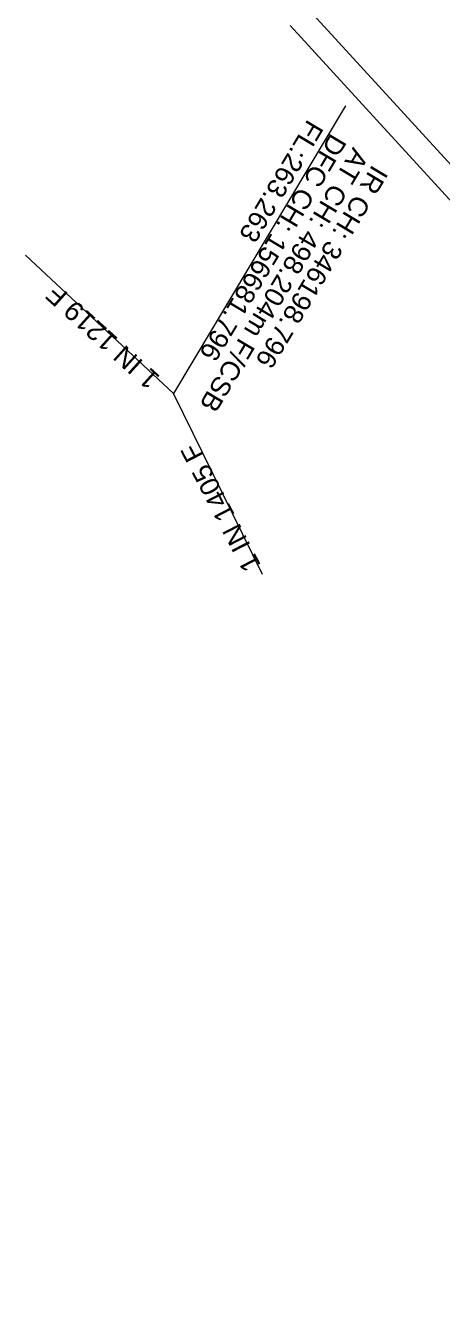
# Model space of a CAD drawing. Header units: metres. Extents: x 597821 to 610090, y 3402206 to 3407451.
# Drawn here: x 605797.9 to 605852.3, y 3404376 to 3404541.2 of the extents above; entities that cross this region are included whole.
import ezdxf

# ---------------------------------------------------------------- set-up
doc = ezdxf.new("R2010")
doc.units = ezdxf.units.M
doc.header["$MEASUREMENT"] = 0
for name, color, linetype, lineweight in [("NEW CHAWAPAIL STN. SRJ's", 10, 'Continuous', 0), ('PROPOSED GRADES IN PLAN', 10, 'Continuous', 0), ('Subroad Edge', 34, 'Continuous', 0)]:
    doc.layers.add(name, color=color, linetype=linetype, lineweight=lineweight)
doc.styles.add('ARIAL', font='arial.ttf')
doc.styles.add('Style-Arial', font='arial.ttf')

msp = doc.modelspace()

# ---------------------------------------------------------------- linework, layer by layer
at = {"layer": 'PROPOSED GRADES IN PLAN'}
msp.add_line((605839.5981, 3404530.7378), (605817.1831, 3404493.229), dxfattribs=at)
at = {"layer": 'PROPOSED GRADES IN PLAN', "flags": 128}
msp.add_lwpolyline([(605828.8043, 3404469.6075), (605817.1831, 3404493.229), (605797.8811, 3404511.2283)], dxfattribs=at)
at = {"layer": 'Subroad Edge', "lineweight": 13}
for points in [[(605970.5332, 3404376.5295), (605934.7784, 3404428.4599), (605905.7561, 3404465.2032), (605865.8353, 3404509.4173), (605814.9224, 3404565.01)], [(605967.0341, 3404375.9842), (605932.2092, 3404426.5639), (605903.317, 3404463.1427), (605863.4743, 3404507.2703), (605832.3898, 3404541.2119)]]:
    msp.add_lwpolyline(points, dxfattribs=at)

# ---------------------------------------------------------------- texts
at = {"layer": "NEW CHAWAPAIL STN. SRJ's", "insert": (605884.1056, 3404535.86), "char_height": 2.5, "width": 245.956454, "attachment_point": 2, "rotation": 148.898117, "style": 'ARIAL'}
msp.add_mtext('PROPOSED ROAD (4.0m CARRIAGEWAY WIDTH,1m SHOULDER BOTH SIDE) ', dxfattribs=at)
at = {"layer": 'PROPOSED GRADES IN PLAN', "char_height": 2.5, "style": 'Style-Arial'}
for s, insert, attachment_point, rotation, line_spacing_factor in [('DFC CH: 156681.796\\PFL:263.263', (605837.278, 3404527.5433), 4, 239.137675, 0.84), ('AT CH: 498.204m F/CSB', (605841.6725, 3404524.7954), 4, 239.137675, 0.84), ('1 IN 1219 F', (605815.5907, 3404495.4061), 7, 137.929594, 0.72), ('1 IN 1405 F', (605820.2813, 3404487.0157), 9, 117.371333, 0.72)]:
    msp.add_mtext(s, dxfattribs=dict(at, insert=insert, attachment_point=attachment_point, rotation=rotation, line_spacing_factor=line_spacing_factor))
at = {"layer": 'PROPOSED GRADES IN PLAN', "color": 7, "lineweight": 0, "insert": (605844.2005, 3404522.5335), "char_height": 2.5, "attachment_point": 4, "rotation": 239.118656, "line_spacing_factor": 0.84, "style": 'Style-Arial'}
msp.add_mtext('IR CH: 346198.796', dxfattribs=at)

doc.saveas('drawing.dxf')
